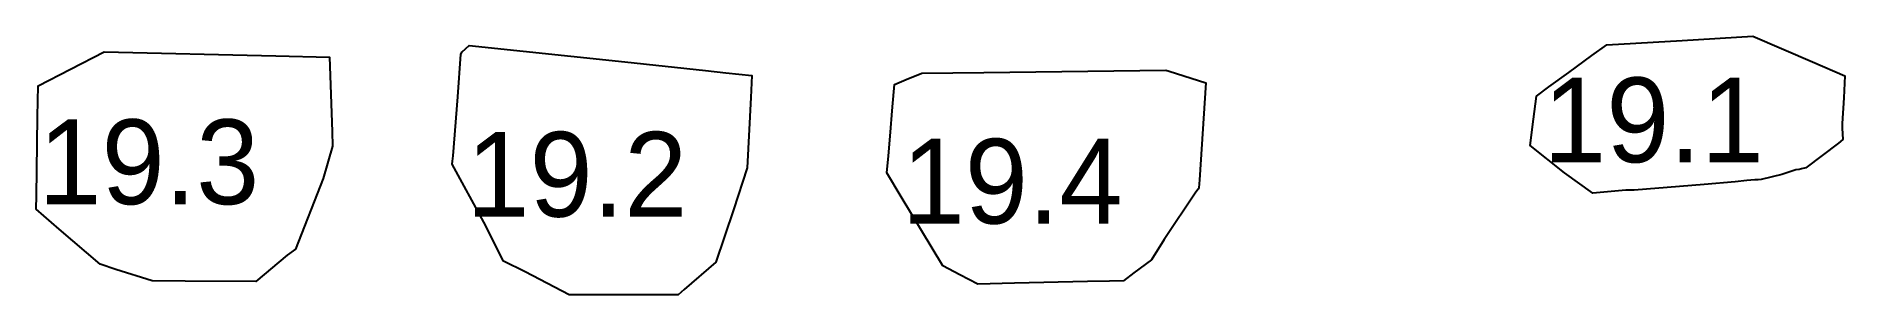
# Model space of a CAD drawing. Extents: x 65 to 172, y 21 to 36.
import ezdxf

# ---------------------------------------------------------------- set-up
doc = ezdxf.new("R2010")
doc.units = 0
doc.layers.get('0').update_dxf_attribs({"color": 255, "linetype": 'CONTINUOUS'})

msp = doc.modelspace()

# ---------------------------------------------------------------- linework, layer by layer
at = {"color": 1}
for points in [[(163.724, 27.5142), (162.26, 27.408), (159.599, 27.1857), (159.239, 27.1825), (159.098, 27.1802), (157.153, 27.0045), (155.496, 28.216), (153.468, 29.8313), (153.671, 31.3855), (153.842, 32.7252), (154.576, 33.2911), (155.743, 34.1372), (157.097, 35.1396), (157.981, 35.7571), (162.435, 36.0188), (166.587, 36.2728), (170.111, 34.7531), (172.013, 33.9408), (171.95, 32.629), (171.866, 31.1271), (171.86, 31.0051), (171.854, 30.8487), (171.896, 30.1803), (171.636, 29.9578), (169.719, 28.5026), (169.458, 28.4494), (169.323, 28.4166), (169.127, 28.3852), (168.305, 28.1062), (167.084, 27.8167), (166.901, 27.7917), (166.7, 27.7912), (166.233, 27.7635), (165.542, 27.685)], [(80.2011, 23.3537), (78.3691, 21.8089), (74.1936, 21.827), (72.2592, 21.8373), (70.1179, 22.5198), (69.1872, 22.8301), (66.7796, 24.8862), (65.4163, 26.0627), (65.4283, 26.882), (65.4479, 28.3536), (65.5016, 31.5396), (65.5297, 33.3363), (67.4465, 34.3301), (69.4203, 35.3383), (79.5469, 35.118), (82.7056, 35.0247), (82.8519, 30.6468), (82.8718, 29.7791), (82.3283, 27.873), (80.6932, 23.7113)], [(101.238, 21.0164), (96.8244, 21.0148), (94.2376, 22.3675), (92.9662, 23.0012), (91.7941, 25.3018), (89.942, 28.7275), (89.9597, 28.9075), (89.9841, 29.2066), (90.269, 32.6881), (90.4387, 35.2122), (90.5233, 35.3408), (90.9346, 35.7178), (100.115, 34.7579), (104.862, 34.2399), (106.07, 34.1075), (107.595, 33.958), (107.529, 32.6558), (107.322, 28.4991), (106.515, 26.0381), (105.483, 22.9511), (103.61, 21.3246), (103.252, 21.0176)], [(127.381, 21.7996), (123.081, 21.7114), (120.913, 21.6505), (119.852, 22.1955), (118.844, 22.7349), (116.398, 26.7884), (115.556, 28.2077), (115.642, 29.2086), (115.741, 30.382), (115.89, 32.0945), (116.004, 33.4113), (116.687, 33.7115), (117.605, 34.0874), (121.268, 34.1386), (132.002, 34.2736), (132.191, 34.2124), (134.351, 33.5172), (133.971, 27.7917), (133.94, 27.3232), (133.891, 27.2474), (133.77, 27.069), (131.905, 24.2749), (131.15, 23.0751), (130.107, 22.3136), (129.497, 21.8339), (128.671, 21.8292)]]:
    msp.add_lwpolyline(points, close=True, dxfattribs=at)

# ---------------------------------------------------------------- texts
for s, p in [('19.1', (154.238, 28.8334)), ('19.3', (65.5522, 26.3611)), ('19.2', (90.776, 25.6245)), ('19.4', (116.431, 25.2186))]:
    msp.add_text(s, height=5).set_placement(p)

doc.saveas('drawing.dxf')
